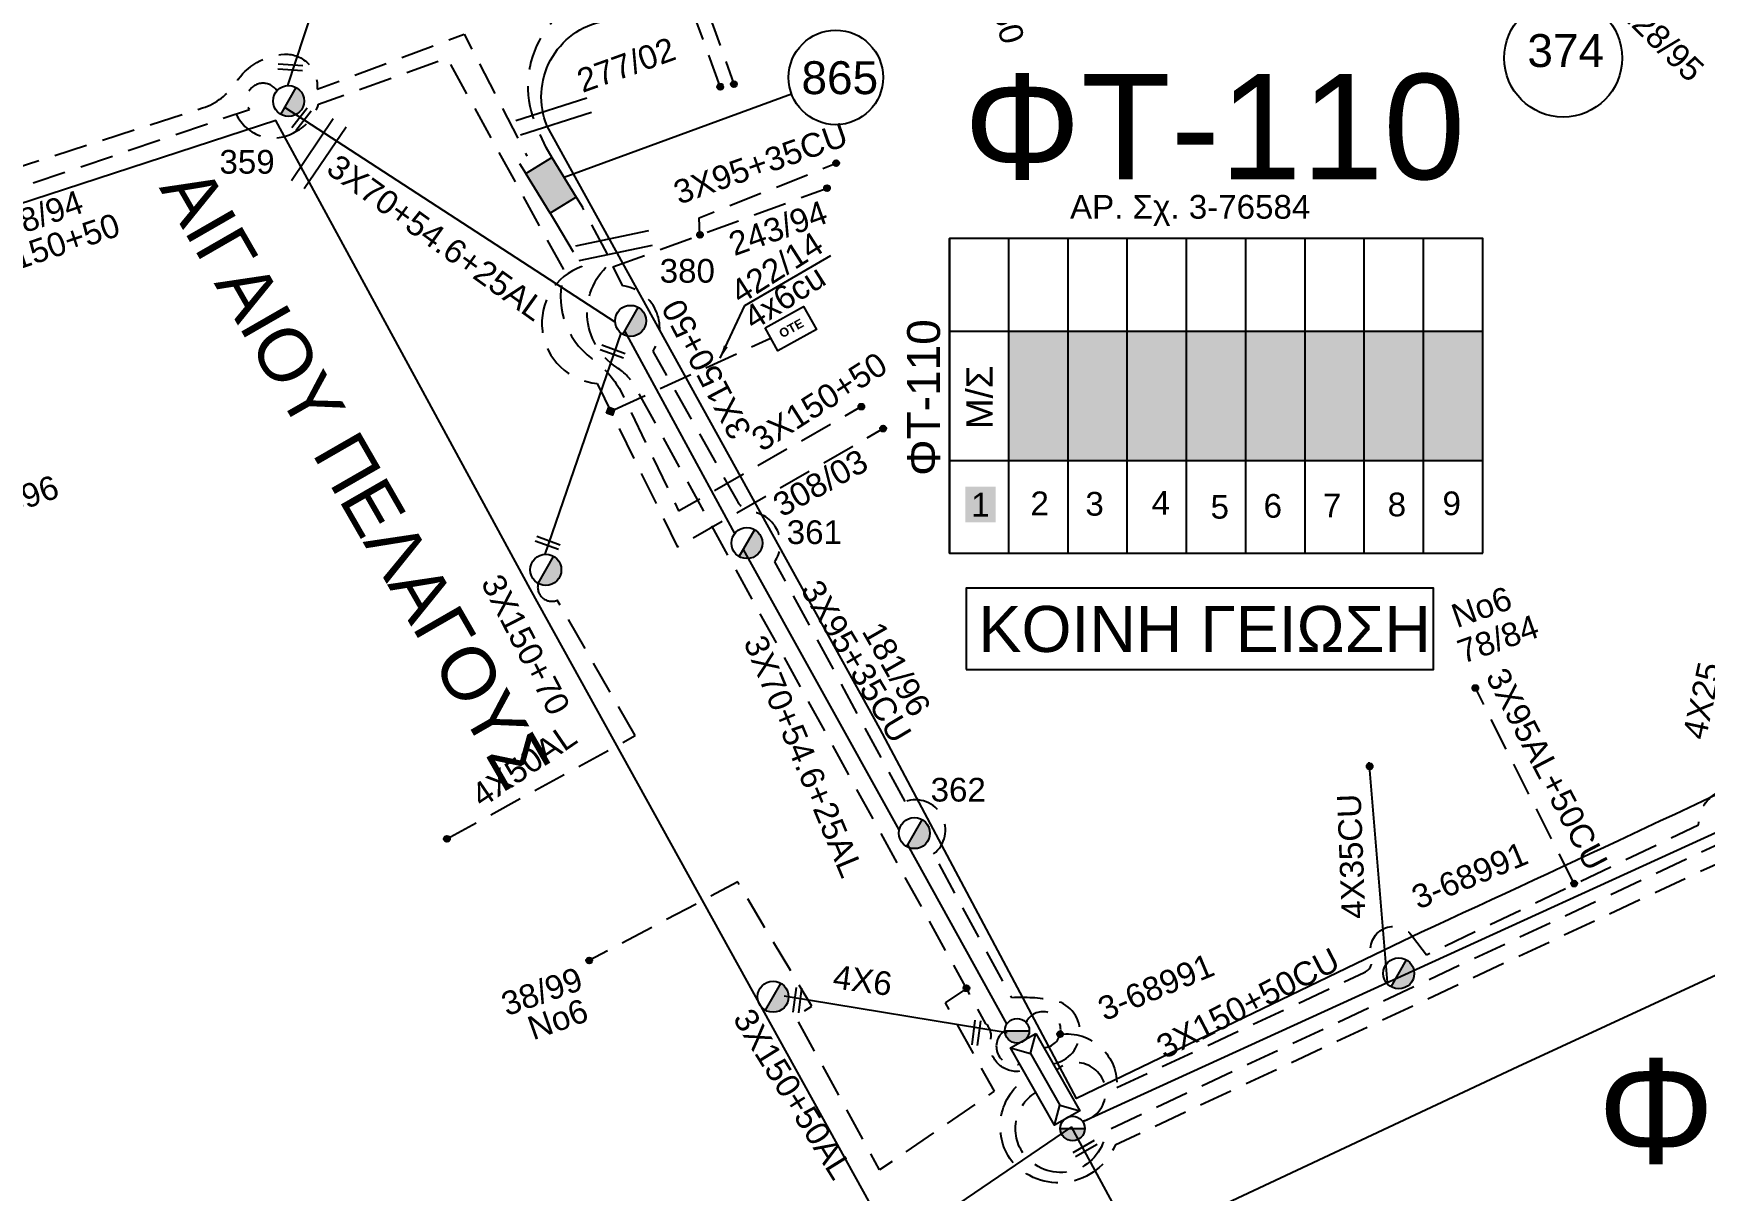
# Model space of a CAD drawing. Header units: millimetres. Extents: x 5010 to 7184, y -101 to 935.
# Drawn here: x 6385.2 to 6512.1, y 234.2 to 322.1 of the extents above; entities that cross this region are included whole.
import ezdxf
from ezdxf.enums import TextEntityAlignment as Align

# ---------------------------------------------------------------- set-up
doc = ezdxf.new("R2010")
doc.units = ezdxf.units.MM
doc.linetypes.add('DASHED', pattern=[19.05, 12.7, -6.35])
for name, color, linetype in [('Link Box 4 Διευθύνσεων', 7, 'Continuous'), ('Pillar OTE', 7, 'Continuous'), ('Ασφαλειοκιβώτια Χ.Τ 9 αναχωρήσεων', 7, 'Continuous'), ('Γέφυρες Εναερίου Δικτύου', 7, 'Continuous'), ('Γυμνά εναέρια ΧΤ (3Φ)   4x35CU', 7, 'Continuous'), ('Γυμνά εναέρια ΧΤ και ΦΟΠ (3Φ)   4x50+16AL', 7, 'Continuous'), ('Εναέρια παροχή ΧΤ 4x25', 7, 'SYN_LINE'), ('Επιγραφές - Σχήματα', 7, 'Continuous'), ('Καλώδια ΧΤ   3x150+50AL', 7, 'DASHED'), ('Καλώδια ΧΤ   3x150+50CU', 7, 'DASHED'), ('Καλώδια ΧΤ   3x150+70AL', 7, 'DASHED'), ('Καλώδια ΧΤ   3x82+57+13-5', 7, 'Continuous'), ('Καλώδια ΧΤ   3x95+35CU', 7, 'DASHED'), ('Καλώδια ΧΤ   3x95AL+50CU', 7, 'DASHED'), ('Καλώδια ΧΤ   4x50AL', 7, 'DASHED'), ('Καλώδια ΧΤ   4x6CU', 7, 'DASHED'), ('Μηχανική τομή', 7, 'Continuous'), ('Στύλος ΦΜ', 7, 'Continuous'), ('Στύλος ΦΜ @ 1', 7, 'Continuous'), ('Συνδέσεις', 7, 'Continuous'), ('Συνεστραμμένα ΧΤ   3x70+54.6+25AL', 7, 'SYN_LINE'), ('Τομή', 7, 'Continuous'), ('Υποσταθμός εναέριος 2 στύλων', 7, 'Continuous'), ('Υποσταθμός πόλεως', 7, 'Continuous'), ('Υπόβαθρο ΔΕΗ', 7, 'Continuous'), ('Υπόγεια καλώδια Παροχών ΧΤ   4x6', 7, 'DASHED')]:
    doc.layers.add(name, color=color, linetype=linetype)
doc.styles.get("Standard").update_dxf_attribs({"font": 'arial.ttf'})
doc.linetypes.add('SYN_LINE', pattern='A,0.5,-0.0001,["/\\/\\/\\/",Standard,S=0.1,R=0,X=0,Y=-0.05],-0.25', length=0.7501)
doc.dimstyles.new('ISO-25', dxfattribs={"dimtxt": 2.5, "dimasz": 2.5, "dimexe": 1.25, "dimexo": 0.625, "dimtad": 1, "dimtxsty": 'Standard', "dimcen": 2.5, "dimaunit": 2, "dimazin": 0, "dimtfac": 1, "dimtmove": 0, "dimatfit": 3, "dimfxl": 1, "dimarcsym": 0})

# ---------------------------------------------------------------- blocks, each defined once
blk = doc.blocks.new('ΑΣΦΑΛΕΙΟΚΙΒΩΤΙΟ ΥΠΟΣΤΑΘΜΟΥ 9 ΑΝΑΧΩΡΗΣΕΩΝ')
at = {"layer": 'Ασφαλειοκιβώτια Χ.Τ 9 αναχωρήσεων', "ltscale": 40}
for p, q in [((-23.8, 40.36), (24.02, 40.36)), ((-9.72, 40.36), (-9.72, -40.64)), ((9.94, 40.36), (9.94, -40.64)), ((-23.8, 31.36), (24.02, 31.36)), ((-23.8, 22.36), (24.02, 22.36)), ((-23.8, 13.36), (24.02, 13.36)), ((-23.8, 4.36), (24.02, 4.36)), ((-23.8, -4.64), (24.02, -4.64)), ((-23.8, -13.64), (24.02, -13.64)), ((-23.8, -22.64), (24.02, -22.64)), ((-23.8, -31.64), (24.02, -31.64))]:
    blk.add_line(p, q, dxfattribs=at)
at = {"layer": 'Ασφαλειοκιβώτια Χ.Τ 9 αναχωρήσεων'}
blk.add_lwpolyline([(-23.8, -40.64), (24.02, -40.64), (24.02, 40.36), (-23.8, 40.36)], close=True, dxfattribs=at)
for s, p in [('1', (-18.22, 37.06)), ('2', (-18.02, 28.07)), ('3', (-18.09, 19.73)), ('4', (-17.94, 9.66)), ('5', (-18.55, 0.71)), ('6', (-18.4, -7.35)), ('7', (-18.34, -16.37)), ('8', (-18.19, -26.2)), ('9', (-18.02, -34.53))]:
    blk.add_text(s, height=3.6, rotation=270, dxfattribs=at).set_placement(p)
at = {"layer": 'Ασφαλειοκιβώτια Χ.Τ 9 αναχωρήσεων', "ltscale": 40}
for tag, height, p in [('ΟΝΟΜΑ', 5, (-0.16, 44.31)), ('ΚΕΙΜΕΝΟ 1', 2, (17.06, 35.59)), ('ΚΕΙΜΕΝΟ 2', 2, (17.06, 26.88)), ('ΚΕΙΜΕΝΟ 3', 2, (17.06, 17.69)), ('ΚΕΙΜΕΝΟ 4', 2, (17.06, 8.71)), ('ΚΕΙΜΕΝΟ 5', 2, (17.06, -0.13)), ('ΚΕΙΜΕΝΟ 6', 2, (17.06, -9.05)), ('ΚΕΙΜΕΝΟ 7', 2, (17.06, -18.13)), ('ΚΕΙΜΕΝΟ 8', 2, (17.06, -26.85)), ('ΚΕΙΜΕΝΟ 9', 2, (17.06, -35.99)), ('ΣΧ', 2, (-0.1, -42.64))]:
    blk.add_attdef(tag, text='', height=height, dxfattribs=at).set_placement(p, align=Align.MIDDLE_CENTER)
blk = doc.blocks.new('LINK BOX 4 ΑΝΑΧΩΡΗΣΕΩΝ')
at = {"layer": 'Link Box 4 Διευθύνσεων', "ltscale": 40}
blk.add_hatch(color=256, dxfattribs=at).paths.add_polyline_path([(-3.54, 0), (-3.54, -4.67), (3.54, -4.67), (3.54, 0)])
for p, q in [((-3.54, 0), (-5.33, 0)), ((5.33, 0), (3.54, 0)), ((-3.54, -4.67), (-5.33, -4.67)), ((5.33, -4.67), (3.54, -4.67))]:
    blk.add_line(p, q, dxfattribs=at)
blk.add_lwpolyline([(-3.54, -4.67), (-3.54, 0), (3.54, 0), (3.54, -4.67)], close=True, dxfattribs=at)
blk = doc.blocks.new('ΥΠΟΣΤΑΘΜΟΣ ΕΝΑΕΡΙΟΣ ΕΠΙ 2 ΣΤΥΛΩΝ')
at = {"layer": 'Υποσταθμός εναέριος 2 στύλων', "linetype": 'Continuous'}
for points in [[(-11.97, -2.11, 0.574793), (-8.45, -0.07, 0.268822), (-9.64, 1.98)], [(9.68, -2.15, 0.574793), (13.19, -0.1, 0.268822), (12.01, 1.95)]]:
    blk.add_hatch(color=256, dxfattribs=at).paths.add_polyline_path(points)
for p, q in [((-11.97, -2.11), (-9.64, 1.98)), ((9.68, -2.15), (12.01, 1.95))]:
    blk.add_line(p, q, dxfattribs=at)
for centre in [(-10.81, -0.07), (10.84, -0.1)]:
    blk.add_circle(centre, 2.36, dxfattribs=at)
at = {"layer": 'Υποσταθμός πόλεως', "linetype": 'Continuous', "ltscale": 40}
blk.add_lwpolyline([(-8.57, 2.82), (8.57, 2.82), (8.57, -2.82), (-8.57, -2.82)], close=True, dxfattribs=at)
for points in [[(-5.75, 0), (-8.57, 2.82)], [(-8.57, -2.82), (-5.75, 0)], [(-5.75, 0), (5.75, 0)], [(5.75, 0), (8.57, 2.82)], [(8.57, -2.82), (5.75, 0)]]:
    blk.add_lwpolyline(points, dxfattribs=at)
at = {"layer": 'Υποσταθμός εναέριος 2 στύλων', "ltscale": 40, "flags": 1}
for tag, p in [('ΜΕΤΑΣΧΗΜΑΤΙΣΜΟΣ', (14.09, 2.51)), ('ΙΣΧΥΣ', (14.07, -0.28)), ('ΑΡΙΘΜΟΣ', (14.19, -3))]:
    blk.add_attdef(tag, p, '', height=1.8, dxfattribs=at)
blk = doc.blocks.new('ΥΠΑΡΧΩΝ ΤΣΙΜΕΝΤΕΝΙΟΣ ΣΤΥΛΟΣ')
at = {"layer": 'Στύλος ΦΜ'}
blk.add_hatch(color=256, dxfattribs=at).paths.add_polyline_path([(-1.29, -2.28, 0.574793), (2.62, 0, 0.268822), (1.3, 2.27)])
blk.add_line((-1.29, -2.28), (1.3, 2.27), dxfattribs=at)
blk.add_circle((0, 0), 2.62, dxfattribs=at)
at = {"layer": 'Στύλος ΦΜ', "flags": 4}
for tag, p in [('ΑΡΙΘΜΟΣ', (-4.68, 8.05)), ('ΤΥΠΟΣ', (-4.91, 3.03))]:
    blk.add_attdef(tag, p, '', height=4, dxfattribs=at)
blk = doc.blocks.new('ΤΟΜΗ')
at = {"layer": 'Τομή', "ltscale": 40}
for p, q in [((-5.68, 0), (5.68, 0)), ((5.68, -2.33), (-5.68, -2.33))]:
    blk.add_line(p, q, dxfattribs=at)
blk = doc.blocks.new('_ΣΥΝΔΕΣΗ')
at = {"layer": 'Συνδέσεις', "linetype": 'SYN_LINE', "ltscale": 40}
blk.add_hatch(color=256, dxfattribs=at).paths.add_polyline_path([(0.5, -0.01, 1), (-0.5, -0.01, 1)])
at = {"layer": 'Συνδέσεις'}
blk.add_circle((0, -0.01), 0.5, dxfattribs=at)
blk = doc.blocks.new('ΜΗΧΑΝΙΚΗ ΤΟΜΗ')
at = {"layer": 'Μηχανική τομή', "ltscale": 40}
for p, q in [((-1.89, 0.78), (1.89, 0.78)), ((1.89, 0), (-1.89, 0))]:
    blk.add_line(p, q, dxfattribs=at)
blk = doc.blocks.new('PILLAR ΟΤΕ')
at = {"layer": 'Pillar OTE', "ltscale": 40}
blk.add_lwpolyline([(-3.31, 2.02), (3.39, 2.02), (3.39, -1.99), (-3.31, -1.99)], close=True, dxfattribs=at)
at = {"layer": 'Pillar OTE', "insert": (-1.81, 0.71), "char_height": 1.3575, "width": 109.961, "attachment_point": 1}
blk.add_mtext('{\\fArial|b1|i0|c161|p34;OTE}', dxfattribs=at)
blk = doc.blocks.new('TSONTA XT1')
at = {"ltscale": 40}
h = blk.add_hatch(color=256, dxfattribs=at)
h.dxf.hatch_style = 1
h.paths.add_polyline_path([(595.96, 2487.66), (597.07, 2488.77), (595.96, 2489.87), (594.85, 2488.77)])
blk.add_lwpolyline([(594.85, 2488.77), (595.96, 2489.87), (597.07, 2488.77), (595.96, 2487.66)], close=True, dxfattribs=at)

msp = doc.modelspace()

# ---------------------------------------------------------------- hatches: boundary and pattern name
at = {"layer": 'Ασφαλειοκιβώτια Χ.Τ 9 αναχωρήσεων', "lineweight": 30}
msp.add_hatch(color=1, dxfattribs=at).paths.add_polyline_path([(6459.27, 299.48), (6459.27, 289.65), (6463.77, 289.65), (6463.77, 299.48)])
at = {"layer": 'Ασφαλειοκιβώτια Χ.Τ 9 αναχωρήσεων'}
for color, points in [(2, [(6463.77, 299.48), (6463.77, 289.65), (6468.27, 289.65), (6468.27, 299.48)]), (62, [(6468.27, 299.48), (6468.27, 289.65), (6472.77, 289.65), (6472.77, 299.48)]), (85, [(6472.77, 299.48), (6472.77, 289.65), (6477.27, 289.65), (6477.27, 299.48)]), (151, [(6477.27, 299.48), (6477.27, 289.65), (6481.77, 289.65), (6481.77, 299.48)]), (30, [(6481.77, 299.48), (6481.77, 289.65), (6486.27, 289.65), (6486.27, 299.48)]), (27, [(6486.27, 299.48), (6486.27, 289.65), (6490.77, 289.65), (6490.77, 299.48)]), (5, [(6490.77, 299.48), (6490.77, 289.65), (6495.27, 289.65), (6495.27, 299.48)]), (1, [(6455.97, 284.95), (6458.28, 284.95), (6458.28, 287.66), (6455.97, 287.66)])]:
    msp.add_hatch(color=color, dxfattribs=at).paths.add_polyline_path(points)

# ---------------------------------------------------------------- linework, layer by layer
at = {"layer": 'Γέφυρες Εναερίου Δικτύου', "color": 30, "linetype": 'DASHED', "ltscale": 0.2, "flags": 128}
msp.add_lwpolyline([(6442.15, 325.85), (6440.34, 330.41), (6436.98, 329.62), (6436.71, 330.35), (6428.89, 327.52), (6429.41, 325.42, 0.498554), (6423.26, 315.33), (6424.1, 313.44)], format="xyb", dxfattribs=at)
at = {"layer": 'Γέφυρες Εναερίου Δικτύου', "color": 85, "linetype": 'DASHED', "ltscale": 0.2, "flags": 128}
msp.add_lwpolyline([(6437.36, 318.05), (6432.86, 330.42)], dxfattribs=at)
at = {"layer": 'Γέφυρες Εναερίου Δικτύου', "color": 151, "linetype": 'DASHED', "ltscale": 0.2, "flags": 128}
msp.add_lwpolyline([(6441.16, 325.48), (6440.08, 328.31), (6435.35, 326.79), (6438.4, 318.23)], dxfattribs=at)
at = {"layer": 'Γέφυρες Εναερίου Δικτύου', "color": 151, "linetype": 'SYN_LINE', "ltscale": 20, "flags": 128}
msp.add_lwpolyline([(6424.05, 282.53), (6429.83, 299.33)], dxfattribs=at)
at = {"layer": 'Γυμνά εναέρια ΧΤ (3Φ)   4x35CU', "color": 173, "linetype": 'SYN_LINE', "ltscale": 20, "flags": 128}
msp.add_lwpolyline([(6488.05, 250.02), (6486.66, 266.74)], dxfattribs=at)
at = {"layer": 'Γυμνά εναέρια ΧΤ και ΦΟΠ (3Φ)   4x50+16AL', "color": 1, "linetype": 'DASHED', "ltscale": 0.2, "flags": 128}
msp.add_lwpolyline([(6555.62, 278.23), (6546.71, 273.95), (6542.47, 273.36), (6513, 258.98), (6467.36, 237.65, -0.561874), (6459.48, 236.46, -0.435328), (6460.69, 242.78, -0.294551)], format="xyb", dxfattribs=at)
at = {"layer": 'Γυμνά εναέρια ΧΤ και ΦΟΠ (3Φ)   4x50+16AL', "color": 85, "flags": 128}
msp.add_lwpolyline([(6464.04, 239.05), (6430.76, 216.42)], dxfattribs=at)
at = {"layer": 'Επιγραφές - Σχήματα', "linetype": 'Continuous', "ltscale": 0.2}
msp.add_line((6425.5, 311.17), (6442.78, 317.51), dxfattribs=at)
at = {"layer": 'Επιγραφές - Σχήματα', "color": 190}
msp.add_lwpolyline([(6456.03, 273.78), (6491.54, 273.78), (6491.54, 279.95), (6456.03, 279.95)], close=True, dxfattribs=at)
at = {"layer": 'Επιγραφές - Σχήματα', "linetype": 'Continuous', "ltscale": 0.2}
for centre, radius in [((6501.39, 320.22), 4.48), ((6446.14, 318.75), 3.59)]:
    msp.add_circle(centre, radius, dxfattribs=at)
at = {"layer": 'Επιγραφές - Σχήματα', "color": 151, "linetype": 'DASHED', "ltscale": 0.2}
msp.add_arc((6461.85, 246.42), 1.37, 274.4083, 156.1936, dxfattribs=at)
at = {"layer": 'Επιγραφές - Σχήματα', "color": 85, "linetype": 'DASHED', "ltscale": 0.2}
msp.add_arc((6459.73, 245.16), 1.4, 122.7196, 285.1462, dxfattribs=at)
at = {"layer": 'Επιγραφές - Σχήματα', "color": 173, "linetype": 'DASHED', "ltscale": 0.2}
msp.add_arc((6464.39, 241.67), 2.25, 282.1584, 131.2135, dxfattribs=at)
at = {"layer": 'Καλώδια ΧΤ   3x150+50AL', "color": 5, "linetype": 'DASHED', "ltscale": 0.2, "flags": 128}
msp.add_lwpolyline([(6333.92, 290.25), (6331.37, 299.25), (6343.28, 302.51), (6343.87, 301.03), (6375.26, 310.09), (6375.68, 309.26), (6398.03, 316.43, 0.173601), (6400.58, 318.38, -0.240606), (6404.25, 320.51, -0.466411), (6406.73, 317.85), (6417.92, 322.04), (6422.67, 312.78)], format="xyb", dxfattribs=at)
at = {"layer": 'Καλώδια ΧΤ   3x150+50AL', "color": 85, "linetype": 'DASHED', "ltscale": 0.2, "flags": 128}
msp.add_lwpolyline([(6400.59, 315.97, 0.451944), (6405.08, 314.63, 0.217019), (6406.84, 316.71), (6416.59, 320.23), (6425.54, 303.99, 0.325679), (6427.63, 297.38, -0.10438), (6429.79, 294.96), (6434.2, 285.83), (6448.07, 293.75)], format="xyb", dxfattribs=at)
msp.add_lwpolyline([(6335.55, 290.71), (6333.4, 298.63), (6342.32, 301.49), (6343.42, 298.99), (6373.76, 308.16), (6374.28, 307.02), (6401.59, 316.32)], dxfattribs=at)
at = {"layer": 'Καλώδια ΧΤ   3x150+50AL', "color": 27, "linetype": 'DASHED', "ltscale": 0.2, "flags": 128}
msp.add_lwpolyline([(6460.08, 243.26, -0.509182), (6457.91, 245.71, 0.26482), (6457.54, 246.87), (6430.96, 295.17, 0.12588), (6429.5, 296.72, -0.511435), (6429.12, 304.73), (6426.89, 308.9)], format="xyb", dxfattribs=at)
at = {"layer": 'Καλώδια ΧΤ   3x150+50AL', "color": 5, "linetype": 'DASHED', "ltscale": 0.2, "flags": 128}
for points in [[(6424.9, 307.68), (6426.85, 304.4)], [(6428, 295.51), (6434.11, 283.08), (6449.74, 292.08)]]:
    msp.add_lwpolyline(points, dxfattribs=at)
at = {"layer": 'Καλώδια ΧΤ   3x150+50AL', "color": 27, "linetype": 'DASHED', "ltscale": 0.2, "flags": 128}
msp.add_lwpolyline([(6456.06, 249.56), (6454.44, 248.46), (6458.17, 241.75), (6449.46, 235.77), (6443.08, 247.45), (6444.32, 248.2), (6438.69, 257.64), (6427.41, 251.68)], dxfattribs=at)
at = {"layer": 'Καλώδια ΧΤ   3x150+50AL', "color": 85, "linetype": 'DASHED', "ltscale": 0.2}
msp.add_arc((6402.63, 317.04), 1.27, 33.5116, 214.9216, dxfattribs=at)
at = {"layer": 'Καλώδια ΧΤ   3x150+50AL', "color": 5, "linetype": 'DASHED', "ltscale": 0.2}
msp.add_arc((6428.4, 300.08), 4.59, 109.7295, 264.9971, dxfattribs=at)
at = {"layer": 'Καλώδια ΧΤ   3x150+50CU', "color": 30, "linetype": 'DASHED', "ltscale": 0.2, "flags": 128}
msp.add_lwpolyline([(6553.99, 306.16), (6565.47, 288.13), (6544.28, 277.1, 0.088346), (6541.06, 274.62, 0.223385), (6540.8, 273.75, -0.529695), (6540.06, 273.08), (6466.64, 238.71, -0.638661), (6460.73, 236.62, -0.486068), (6461.33, 241.65, -0.438582)], format="xyb", dxfattribs=at)
at = {"layer": 'Καλώδια ΧΤ   3x150+50CU', "color": 173, "linetype": 'Continuous', "ltscale": 0.2, "flags": 128}
msp.add_lwpolyline([(6464.89, 239.44), (6513.27, 261.53), (6538.91, 273.5), (6566.14, 277.22)], dxfattribs=at)
at = {"layer": 'Καλώδια ΧΤ   3x150+50CU', "color": 151, "linetype": 'DASHED', "ltscale": 0.2, "flags": 128}
for points in [[(6467.48, 242.02), (6486.28, 250.76, 0.373114), (6486.83, 252, -0.855459), (6489.95, 253.5), (6491.01, 252.1), (6511.68, 261.99, -0.662628), (6516.18, 264.03), (6538.76, 274.68)], [(6463.18, 246.07, -0.474151), (6467.48, 242.02, -0.282787)]]:
    msp.add_lwpolyline(points, format="xyb", dxfattribs=at)
at = {"layer": 'Καλώδια ΧΤ   3x150+50CU', "color": 154, "linetype": 'DASHED', "ltscale": 0.2, "flags": 128}
msp.add_lwpolyline([(6462.21, 245.21), (6462.26, 245.23)], dxfattribs=at)
at = {"layer": 'Καλώδια ΧΤ   3x150+70AL', "color": 151, "linetype": 'DASHED', "ltscale": 0.2, "flags": 128}
msp.add_lwpolyline([(6430.91, 268.77), (6424.98, 279.05)], dxfattribs=at)
at = {"layer": 'Καλώδια ΧΤ   3x150+70AL', "color": 27, "linetype": 'DASHED', "ltscale": 0.2}
msp.add_arc((6424.57, 280.04), 1.08, 164.856, 292.8467, dxfattribs=at)
at = {"layer": 'Καλώδια ΧΤ   3x82+57+13-5', "color": 85, "flags": 128}
msp.add_lwpolyline([(6404.51, 318.14), (6415.82, 352.57)], dxfattribs=at)
at = {"layer": 'Καλώδια ΧΤ   3x95+35CU', "color": 2, "linetype": 'DASHED', "ltscale": 0.2}
msp.add_line((6429.21, 304.36), (6429.93, 302.92), dxfattribs=at)
at = {"layer": 'Καλώδια ΧΤ   3x95+35CU', "color": 2, "linetype": 'DASHED', "ltscale": 0.2, "flags": 128}
for points in [[(6435.82, 306.79), (6435.75, 308.09), (6446.17, 312.23)], [(6429.21, 304.36), (6445.47, 310.34)]]:
    msp.add_lwpolyline(points, dxfattribs=at)
for points in [[(6451.41, 263.75), (6441.51, 281.97, 0.559933), (6439.81, 285.73, -0.265322), (6438.67, 286.58), (6432.27, 297.97, 0.546551), (6429.93, 302.92)], [(6462.65, 243.83, 0.845922), (6462.62, 248.67, 0.052657), (6459.51, 248.85), (6453.57, 259.77)]]:
    msp.add_lwpolyline(points, format="xyb", dxfattribs=at)
at = {"layer": 'Καλώδια ΧΤ   3x95+35CU', "color": 2, "linetype": 'DASHED', "ltscale": 0.2}
msp.add_arc((6452.18, 261.59), 2.29, 307.3054, 109.7313, dxfattribs=at)
at = {"layer": 'Καλώδια ΧΤ   3x95AL+50CU', "color": 151, "linetype": 'DASHED', "ltscale": 0.2, "flags": 128}
msp.add_lwpolyline([(6502.22, 257.52), (6494.72, 272.38)], dxfattribs=at)
at = {"layer": 'Καλώδια ΧΤ   4x50AL', "color": 85, "linetype": 'DASHED', "ltscale": 0.2, "flags": 128}
msp.add_lwpolyline([(6416.59, 260.92), (6430.91, 268.77)], dxfattribs=at)
at = {"layer": 'Καλώδια ΧΤ   4x6CU', "color": 151, "linetype": 'SYN_LINE', "ltscale": 20, "flags": 128}
msp.add_lwpolyline([(6459.15, 246.17), (6442.22, 248.96)], dxfattribs=at)
at = {"layer": 'Συνεστραμμένα ΧΤ   3x70+54.6+25AL', "color": 151, "linetype": 'SYN_LINE', "ltscale": 20, "flags": 128}
for points in [[(6429.38, 300.17), (6404.29, 316.47)], [(6438.46, 284.11), (6430.12, 299.51)], [(6450.96, 261.6), (6439.12, 282.9)], [(6459.14, 246.87), (6451.6, 260.45)]]:
    msp.add_lwpolyline(points, dxfattribs=at)
at = {"layer": 'Συνεστραμμένα ΧΤ   3x70+54.6+25AL', "color": 85, "linetype": 'SYN_LINE', "ltscale": 20, "flags": 128}
msp.add_lwpolyline([(6480.88, 207.98), (6464.04, 239.05)], dxfattribs=at)
at = {"layer": 'Υπόβαθρο ΔΕΗ', "flags": 128}
for points in [[(6428.52, 323.03), (6473.74, 340.02), (6506.89, 351.88, -0.309559), (6513.19, 350.79, -0.009292), (6558.78, 286.45, -0.007422), (6490.58, 253.8), (6464.41, 241.2), (6449.47, 269.29), (6424.21, 315.06, -0.474665), (6428.52, 323.03, -0.570458)], [(6428.52, 323.03), (6473.74, 340.02), (6506.89, 351.88, -0.309559), (6513.19, 350.79, -0.009292), (6558.78, 286.45, -0.007422), (6490.58, 253.8), (6464.41, 241.2), (6449.47, 269.29), (6424.21, 315.06, -0.474665), (6428.52, 323.03, -0.570458)], [(6470.09, 230.54), (6491.3, 195.88), (6496.28, 187.13), (6516.6, 159.54), (6530.81, 140.17), (6544.66, 120.73, 0.213736), (6552.24, 120.15), (6588.29, 143.57), (6616.77, 161.88, 0.544418), (6619.24, 176.58, 0.385819), (6626.68, 192.91), (6602.88, 226.49), (6578.22, 259.95), (6566.6, 275.89), (6531.7, 259.2), (6497.95, 243.61), (6470.09, 230.54)], [(6470.09, 230.54), (6491.3, 195.88), (6496.28, 187.13), (6516.6, 159.54), (6530.81, 140.17), (6544.66, 120.73, 0.213736), (6552.24, 120.15), (6588.29, 143.57), (6616.77, 161.88, 0.544418), (6619.24, 176.58, 0.385819), (6626.68, 192.91), (6602.88, 226.49), (6578.22, 259.95), (6566.6, 275.89), (6531.7, 259.2), (6497.95, 243.61), (6470.09, 230.54)]]:
    msp.add_lwpolyline(points, format="xyb", dxfattribs=at)
for points in [[(6251.75, 265.28), (6287.97, 212.06), (6327.56, 153.78), (6374.46, 180.97), (6402.46, 197.41), (6387.11, 225.81), (6390.95, 227.77), (6406.06, 200.41), (6449.42, 231.99), (6422.93, 279.91), (6403.59, 315.47), (6359.3, 301.02), (6305.7, 284.03), (6251.75, 265.28)], [(6406.59, 200.8), (6449.42, 231.99), (6422.93, 279.91), (6403.59, 315.47), (6359.3, 301.02), (6305.7, 284.03), (6251.75, 265.28)], [(6439.24, 301.42), (6445.77, 305.22)]]:
    msp.add_lwpolyline(points, dxfattribs=at)
at = {"layer": 'Υπόγεια καλώδια Παροχών ΧΤ   4x6', "color": 5, "linetype": 'DASHED', "ltscale": 0.2}
msp.add_lwpolyline([(6429.34, 293.54), (6441.12, 298.91)], dxfattribs=at)

# ---------------------------------------------------------------- block references
at = {"layer": 'Link Box 4 Διευθύνσεων', "xscale": 0.5000000000002991, "yscale": 0.5000000000002991, "zscale": 0.5000000000002991, "rotation": 121.5148747824052}
msp.add_blockref('LINK BOX 4 ΑΝΑΧΩΡΗΣΕΩΝ', (6423.51, 309.95), dxfattribs=at)
at = {"layer": 'Pillar OTE', "xscale": 0.5, "yscale": 0.5, "zscale": 0.5, "rotation": 28.88305099722077}
msp.add_blockref('PILLAR ΟΤΕ', (6442.7, 299.65), dxfattribs=at)
at = {"layer": 'Ασφαλειοκιβώτια Χ.Τ 9 αναχωρήσεων', "xscale": 0.5, "yscale": 0.5, "zscale": 0.5, "rotation": 90}
msp.add_blockref('ΑΣΦΑΛΕΙΟΚΙΒΩΤΙΟ ΥΠΟΣΤΑΘΜΟΥ 9 ΑΝΑΧΩΡΗΣΕΩΝ', (6474.96, 294.51), dxfattribs=at).add_auto_attribs({'ΟΝΟΜΑ': 'ΦΤ-110'})
at = {"layer": 'Μηχανική τομή'}
for p, xscale, yscale, zscale, rotation in [((6404.72, 319.71), 0.499999999999921, 0.499999999999921, 0.499999999999921, 176.242055877092), ((6405.4, 315.69), 0.4999999999998386, 0.4999999999998386, 0.4999999999998386, 231.8488679379664), ((6429.25, 298.11), 0.4999999999999029, 0.4999999999999029, 0.4999999999999029, 160.0654381024449), ((6424.32, 283.58), 0.4999999999999029, 0.4999999999999029, 0.4999999999999029, 160.0654381024449), ((6443.03, 248.68), 0.4999999999998871, 0.4999999999998871, 0.4999999999998871, 262.5652132146356), ((6456.61, 246.22), 0.4999999999998871, 0.4999999999998871, 0.4999999999998871, 262.5652132146356), ((6464.98, 237.57), 0.4999999999999006, 0.4999999999999006, 0.4999999999999006, 209.9354743833393)]:
    msp.add_blockref('ΜΗΧΑΝΙΚΗ ΤΟΜΗ', p, dxfattribs=dict(at, xscale=xscale, yscale=yscale, zscale=zscale, rotation=rotation))
at = {"layer": 'Στύλος ΦΜ @ 1', "ltscale": 40}
ref = msp.add_blockref('ΥΠΑΡΧΩΝ ΤΣΙΜΕΝΤΕΝΙΟΣ ΣΤΥΛΟΣ', (6404.57, 316.96), dxfattribs=dict(at, xscale=0.4499999999998181, yscale=0.4499999999998181, zscale=0.4499999999998181))
ref.add_attrib('ΤΥΠΟΣ', '359', (6399.32, 311.44), dxfattribs={"layer": 'Στύλος ΦΜ', "height": 1.8, "flags": 4})
at = {"layer": 'Στύλος ΦΜ @ 1', "ltscale": 40, "xscale": 0.4499999999998181, "yscale": 0.4499999999998181, "zscale": 0.4499999999998181}
for p in [(6404.57, 316.96), (6424.11, 281.35), (6424.11, 281.35), (6488.9, 250.7), (6488.9, 250.7), (6441.37, 248.92), (6441.37, 248.92)]:
    msp.add_blockref('ΥΠΑΡΧΩΝ ΤΣΙΜΕΝΤΕΝΙΟΣ ΣΤΥΛΟΣ', p, dxfattribs=at)
at = {"layer": 'Στύλος ΦΜ @ 1', "ltscale": 40}
ref = msp.add_blockref('ΥΠΑΡΧΩΝ ΤΣΙΜΕΝΤΕΝΙΟΣ ΣΤΥΛΟΣ', (6430.55, 300.26), dxfattribs=dict(at, xscale=0.4499999999998181, yscale=0.4499999999998181, zscale=0.4499999999998181))
ref.add_attrib('ΤΥΠΟΣ', '380', (6432.76, 303.16), dxfattribs={"layer": 'Στύλος ΦΜ', "height": 1.8, "flags": 4})
ref = msp.add_blockref('ΥΠΑΡΧΩΝ ΤΣΙΜΕΝΤΕΝΙΟΣ ΣΤΥΛΟΣ', (6430.55, 300.26), dxfattribs=dict(at, xscale=0.4499999999998181, yscale=0.4499999999998181, zscale=0.4499999999998181))
ref.add_attrib('ΤΥΠΟΣ', '380', (6432.76, 303.16), dxfattribs={"layer": 'Στύλος ΦΜ', "height": 1.8, "flags": 4})
ref = msp.add_blockref('ΥΠΑΡΧΩΝ ΤΣΙΜΕΝΤΕΝΙΟΣ ΣΤΥΛΟΣ', (6439.39, 283.38), dxfattribs=dict(at, xscale=0.4499999999998181, yscale=0.4499999999998181, zscale=0.4499999999998181))
ref.add_attrib('ΤΥΠΟΣ', '361', (6442.41, 283.31), dxfattribs={"layer": 'Στύλος ΦΜ', "height": 1.8, "flags": 4})
ref = msp.add_blockref('ΥΠΑΡΧΩΝ ΤΣΙΜΕΝΤΕΝΙΟΣ ΣΤΥΛΟΣ', (6452.11, 261.35), dxfattribs=dict(at, xscale=0.4499999999998181, yscale=0.4499999999998181, zscale=0.4499999999998181))
ref.add_attrib('ΤΥΠΟΣ', '362', (6453.34, 263.75), dxfattribs={"layer": 'Στύλος ΦΜ', "height": 1.8, "flags": 4})
at = {"layer": 'Συνδέσεις', "xscale": 0.4500000000000455, "yscale": 0.4500000000000455, "zscale": 0.4500000000000455}
for p in [(6437.36, 318.05), (6438.4, 318.24), (6446.17, 312.24), (6445.47, 310.35), (6435.82, 306.8), (6448.08, 293.75), (6449.74, 292.08), (6494.72, 272.38), (6486.69, 266.43), (6416.6, 260.93), (6502.23, 257.52), (6427.41, 251.68), (6456.06, 249.57), (6463.18, 246.08)]:
    msp.add_blockref('_ΣΥΝΔΕΣΗ', p, dxfattribs=at)
at = {"layer": 'Συνδέσεις', "xscale": 0.3075184835441075, "yscale": 0.3075184835441075, "zscale": 0.3075184835441075, "rotation": 24.52730122188188}
msp.add_blockref('TSONTA XT1', (6580.01, -478.96), dxfattribs=at)
at = {"layer": 'Τομή'}
for p, xscale, yscale, zscale, rotation in [((6424.53, 316.34), 0.4999999999999744, 0.4999999999999744, 0.4999999999999744, 17.74674678543707), ((6424.53, 316.34), 0.4999999999999744, 0.4999999999999744, 0.4999999999999744, 17.74674678543707), ((6407.34, 312.63), 0.4999999999998327, 0.4999999999998327, 0.4999999999998327, 235.8647863376001), ((6429.16, 306.54), 0.5000000000000098, 0.5000000000000098, 0.5000000000000098, 11.87882287209122), ((6429.16, 306.54), 0.5000000000000098, 0.5000000000000098, 0.5000000000000098, 11.87882287209122)]:
    msp.add_blockref('ΤΟΜΗ', p, dxfattribs=dict(at, xscale=xscale, yscale=yscale, zscale=zscale, rotation=rotation))
at = {"layer": 'Υποσταθμός εναέριος 2 στύλων', "lineweight": 30, "xscale": 0.3943653519938651, "yscale": 0.3943653519938651, "zscale": 0.3943653519938651, "rotation": 299.679621275186}
msp.add_blockref('ΥΠΟΣΤΑΘΜΟΣ ΕΝΑΕΡΙΟΣ ΕΠΙ 2 ΣΤΥΛΩΝ', (6462.04, 242.65), dxfattribs=at)

# ---------------------------------------------------------------- texts
at = {"layer": 'Γυμνά εναέρια ΧΤ (3Φ)   4x35CU'}
msp.add_text('4X35CU', height=1.8, rotation=92.2392, dxfattribs=at).set_placement((6485.29, 259.58), align=Align.MIDDLE)
at = {"layer": 'Εναέρια παροχή ΧΤ 4x25', "ltscale": 20}
msp.add_text('4X25', height=1.8, rotation=77.8292, dxfattribs=at).set_placement((6511.94, 271.42), align=Align.MIDDLE)
at = {"layer": 'Επιγραφές - Σχήματα', "linetype": 'DASHED', "ltscale": 0.2, "attachment_point": 1}
for s, insert, char_height, width, rotation in [('228/95', (6506.74, 324.93), 1.8, 10.8079, 315.7656), ('277/02', (6426.29, 319.26), 1.8, 10.8079, 19.7463), ('158/94', (6381.28, 307.68), 1.8, 10.8079, 19.4523), ('ΑΙΓΑΙΟΥ ΠΕΛΑΓΟΥΣ', (6398.17, 312.37), 4, 80.8161, 299.9163), ('243/94', (6437.82, 306.86), 1.8, 10.8079, 19.7463), ('Μ/Σ', (6456.05, 292.04), 2, 4.5946, 90), ('308/03', (6441.16, 286.88), 1.8, 10.8079, 28.9881), ('Νο396', (6379.7, 286.14), 1.8, 10.8079, 19.4523), ('Νο6', (6492.71, 278.61), 1.8, 10.8079, 19.4523), ('181/96', (6449.63, 277.59), 1.8, 10.8079, 299.767), ('78/84', (6493.17, 275.9), 1.8, 10.8079, 19.4523), ('3-68991', (6489.68, 257.19), 1.8, 10.8079, 22.7518), ('3-68991', (6465.85, 248.71), 1.8, 10.8079, 22.7518), ('38/99', (6420.54, 249.13), 1.8, 10.8079, 19.4523), ('Νο6', (6422.54, 247.3), 1.8, 10.8079, 19.4523)]:
    msp.add_mtext(s, dxfattribs=dict(at, insert=insert, char_height=char_height, width=width, rotation=rotation))
at = {"layer": 'Επιγραφές - Σχήματα', "linetype": 'Continuous', "ltscale": 0.2, "attachment_point": 1}
for s, insert, char_height, width in [('374', (6498.67, 322.04), 2.5, 8.9836), ('865', (6443.53, 319.98), 2.5, 5.3783), ('ΑΡ. Σχ. 3-76584', (6463.93, 309.82), 1.8, 24.248)]:
    msp.add_mtext(s, dxfattribs=dict(at, insert=insert, char_height=char_height, width=width))
at = {"layer": 'Επιγραφές - Σχήματα', "linetype": 'DASHED', "ltscale": 0.2, "char_height": 8, "width": 24.9768, "attachment_point": 1}
for s, insert in [('ΦΤ-110', (6455.84, 319.02)), ('ΦΤ-62', (6503.99, 244.25))]:
    msp.add_mtext(s, dxfattribs=dict(at, insert=insert))
at = {"layer": 'Επιγραφές - Σχήματα', "color": 190, "insert": (6456.98, 278.61), "char_height": 3.5, "width": 35.1311, "attachment_point": 1}
msp.add_mtext('KOINH ΓΕΙΩΣΗ', dxfattribs=at)
at = {"layer": 'Καλώδια ΧΤ   3x150+50AL', "ltscale": 0.2}
for s, rotation, p in [('3X150+50', 286.7143, (6458, 326.92)), ('3X150+50', 18.5308, (6386.17, 305.81)), ('3X150+50', 117.7659, (6436.31, 296.58)), ('3X150+50', 32.532, (6444.88, 294.13)), ('3X150+50AL', 301.8519, (6442.89, 241.54))]:
    msp.add_text(s, height=1.8, rotation=rotation, dxfattribs=at).set_placement(p, align=Align.MIDDLE)
at = {"layer": 'Καλώδια ΧΤ   3x150+50AL', "ltscale": 0.2, "char_height": 1.8, "attachment_point": 1, "rotation": 32.532}
for s, insert in [('422/14', (6437.92, 302.99)), ('4x6cu', (6438.92, 301.02))]:
    msp.add_mtext_dynamic_manual_height_columns(s, width=1.8, gutter_width=12.5, heights=[0.118], dxfattribs=dict(at, insert=insert))
at = {"layer": 'Καλώδια ΧΤ   3x150+50CU', "ltscale": 0.2}
msp.add_text('3X150+50CU', height=1.8, rotation=27.3276, dxfattribs=at).set_placement((6477.44, 248.44), align=Align.MIDDLE)
at = {"layer": 'Καλώδια ΧΤ   3x150+70AL', "ltscale": 0.2}
msp.add_text('3X150+70', height=1.8, rotation=297.3206, dxfattribs=at).set_placement((6422.59, 275.67), align=Align.MIDDLE)
at = {"layer": 'Καλώδια ΧΤ   3x95+35CU', "ltscale": 0.2}
for rotation, p in [(19.4759, (6440.42, 312.22)), (300.6745, (6447.7, 274.4))]:
    msp.add_text('3X95+35CU', height=1.8, rotation=rotation, dxfattribs=at).set_placement(p, align=Align.MIDDLE)
at = {"layer": 'Καλώδια ΧΤ   3x95AL+50CU', "ltscale": 0.2}
msp.add_text('3X95AL+50CU', height=1.8, rotation=297.5751, dxfattribs=at).set_placement((6500.16, 266.22), align=Align.MIDDLE)
at = {"layer": 'Καλώδια ΧΤ   4x50AL', "ltscale": 0.2}
msp.add_text('4X50AL', height=1.8, rotation=34.3734, dxfattribs=at).set_placement((6422.44, 266.5), align=Align.MIDDLE)
at = {"layer": 'Καλώδια ΧΤ   4x6CU', "linetype": 'DASHED', "ltscale": 0.2, "insert": (6446.08, 251.36), "char_height": 1.8, "width": 10.8079, "attachment_point": 1, "rotation": 352.3597}
msp.add_mtext('4Χ6', dxfattribs=at)
at = {"layer": 'Συνεστραμμένα ΧΤ   3x70+54.6+25AL', "ltscale": 20}
for rotation, p in [(324.3358, (6415.8, 306.59)), (292.5819, (6443.69, 267.19))]:
    msp.add_text('3X70+54.6+25AL', height=1.8, rotation=rotation, dxfattribs=at).set_placement(p, align=Align.MIDDLE)

# ---------------------------------------------------------------- leaders
at = {"layer": 'Επιγραφές - Σχήματα', "ltscale": 40}
msp.add_leader([(6437.36, 297.42), (6439.24, 301.42)], dimstyle='ISO-25', override={"dimasz": 1, "dimtad": 0}, dxfattribs=at)

doc.saveas('drawing.dxf')
